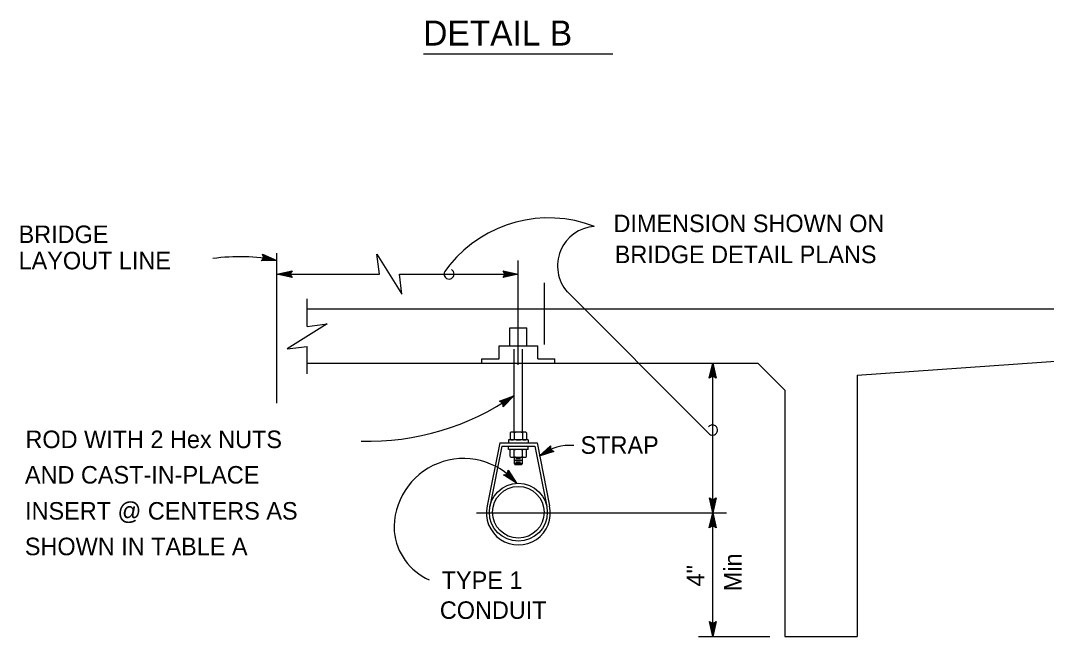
# Model space of a CAD drawing. Extents: x -894 to 866, y -476 to 714.
# Drawn here: x -135 to 274.7, y 79.7 to 325.7 of the extents above; entities that cross this region are included whole.
import ezdxf

# ---------------------------------------------------------------- set-up
doc = ezdxf.new("R2010")
doc.units = 0
for name, color, linetype in [('56 Stage 3 Anno', 7, 'Continuous'), ('57 Undefined', 7, 'Continuous'), ('60 Nongeo Data', 7, 'Continuous')]:
    doc.layers.add(name, color=color, linetype=linetype)

msp = doc.modelspace()

# ---------------------------------------------------------------- linework, layer by layer
at = {"layer": '56 Stage 3 Anno'}
for p, q in [((-38.85, 229.74), (-37.81, 230.89)), ((-32.71, 229.9), (-38.85, 229.74)), ((-38.85, 229.74), (-38.85, 229.74)), ((-34.07, 230.16), (-38.55, 230.05)), ((-37.81, 230.89), (-38.34, 232.36)), ((-38.34, 232.36), (-38.34, 232.36)), ((-38.34, 232.36), (-32.71, 229.9)), ((-35.42, 230.43), (-38.31, 230.36)), ((-38.19, 231.97), (-34.06, 230.16)), ((-38.03, 231.57), (-35.42, 230.43)), ((-36.77, 230.69), (-38.01, 230.66)), ((-37.93, 231.2), (-36.77, 230.69)), ((-32.71, 229.9), (-32.71, 229.9)), ((-32.6, 172.8), (-32.6, 232.8)), ((-32.6, 224.39), (-26.6, 225.72)), ((-31.21, 224.39), (-26.83, 225.36)), ((-26.6, 225.72), (-27.4, 224.39)), ((-26.6, 225.72), (-26.6, 225.72)), ((58.48, 224.39), (57.68, 225.73)), ((57.68, 225.73), (57.68, 225.73)), ((57.68, 225.73), (63.68, 224.39)), ((57.9, 225.37), (62.3, 224.39)), ((-26.6, 223.05), (-32.6, 224.39)), ((-32.6, 224.39), (-32.6, 224.39)), ((-32.6, 224.39), (8.3, 224.39)), ((-26.81, 223.4), (-31.22, 224.39)), ((-29.84, 224.39), (-27.01, 225.01)), ((-27.05, 223.76), (-29.84, 224.39)), ((-28.45, 224.38), (-27.25, 224.65)), ((-27.22, 224.11), (-28.45, 224.38)), ((-27.4, 224.39), (-26.6, 223.05)), ((-26.6, 223.05), (-26.6, 223.05)), ((16.3, 224.39), (63.68, 224.39)), ((63.68, 224.39), (57.68, 223.06)), ((57.68, 223.06), (58.48, 224.39)), ((57.68, 223.06), (57.68, 223.06)), ((62.29, 224.38), (57.92, 223.42)), ((60.92, 224.39), (58.09, 223.76)), ((58.13, 225.01), (60.92, 224.39)), ((58.31, 224.67), (59.54, 224.39)), ((59.54, 224.39), (58.33, 224.12)), ((63.68, 224.39), (63.68, 224.39)), ((74.28, 196.32), (74.28, 220.93)), ((83.36, 217.27), (137.76, 162.85)), ((140.06, 182.87), (141.4, 188.87)), ((141.4, 188.87), (141.4, 188.87)), ((141.4, 188.87), (142.73, 182.87)), ((141.4, 129.02), (141.4, 188.87)), ((140.42, 183.09), (141.4, 187.49)), ((140.78, 183.32), (141.4, 186.11)), ((141.12, 183.5), (141.4, 184.73)), ((141.4, 187.48), (142.37, 183.11)), ((141.4, 186.11), (142.03, 183.28)), ((141.4, 184.73), (141.67, 183.52)), ((141.4, 183.67), (140.06, 182.87)), ((140.06, 182.87), (140.06, 182.87)), ((142.73, 182.87), (141.4, 183.67)), ((142.73, 182.87), (142.73, 182.87)), ((56.22, 173.61), (61.95, 175.85)), ((57.63, 172.95), (56.22, 173.61)), ((56.22, 173.61), (56.22, 173.61)), ((56.6, 173.44), (60.8, 175.08)), ((56.99, 173.27), (59.65, 174.31)), ((57.33, 173.08), (58.51, 173.54)), ((57.71, 171.4), (57.63, 172.95)), ((58.51, 173.54), (57.65, 172.64)), ((59.65, 174.31), (57.66, 172.21)), ((60.79, 175.07), (57.7, 171.83)), ((61.95, 175.85), (57.71, 171.4)), ((61.95, 175.85), (61.95, 175.85)), ((57.71, 171.4), (57.71, 171.4)), ((72.15, 151.66), (76.65, 155.85)), ((76.65, 155.85), (76.63, 154.3)), ((76.65, 155.85), (76.65, 155.85)), ((78, 153.55), (72.15, 151.66)), ((72.15, 151.66), (72.15, 151.66)), ((77.63, 153.75), (73.34, 152.36)), ((73.35, 152.37), (76.63, 155.42)), ((74.53, 153.06), (76.65, 155.03)), ((77.25, 153.94), (74.53, 153.06)), ((75.72, 153.76), (76.63, 154.6)), ((76.92, 154.15), (75.72, 153.76)), ((76.63, 154.3), (78, 153.55)), ((78, 153.55), (78, 153.55)), ((57.9, 144.18), (59.41, 144.56)), ((63.09, 140.9), (57.9, 144.18)), ((57.9, 144.18), (57.9, 144.18)), ((62.11, 141.88), (58.32, 144.27)), ((61.14, 142.85), (58.69, 144.39)), ((60.16, 143.82), (59.11, 144.48)), ((59.41, 144.56), (59.78, 146.08)), ((59.48, 144.88), (60.16, 143.82)), ((59.6, 145.25), (61.14, 142.85)), ((59.69, 145.67), (62.12, 141.87)), ((59.78, 146.08), (59.78, 146.08)), ((59.78, 146.08), (63.09, 140.9)), ((63.09, 140.9), (63.09, 140.9)), ((141.4, 129.02), (140.07, 135.02)), ((140.07, 135.02), (140.07, 135.02)), ((140.07, 135.02), (141.4, 134.22)), ((141.4, 130.41), (140.43, 134.78)), ((141.4, 131.78), (140.78, 134.61)), ((141.4, 133.16), (141.14, 134.37)), ((141.4, 134.22), (142.74, 135.02)), ((142.74, 135.02), (141.4, 129.02)), ((142.39, 134.8), (141.4, 130.4)), ((142.03, 134.57), (141.4, 131.78)), ((141.68, 134.39), (141.4, 133.16)), ((142.74, 135.02), (142.74, 135.02)), ((47.09, 129.02), (146.98, 129.02)), ((140.06, 123.02), (141.4, 129.02)), ((140.42, 123.23), (141.4, 127.64)), ((141.4, 79.67), (141.4, 129.02)), ((141.4, 129.02), (141.4, 129.02)), ((141.4, 129.02), (141.4, 129.02)), ((141.4, 129.02), (142.73, 123.02)), ((141.4, 127.63), (142.37, 123.25)), ((141.4, 123.82), (140.06, 123.02)), ((140.06, 123.02), (140.06, 123.02)), ((140.78, 123.47), (141.4, 126.25)), ((141.12, 123.64), (141.4, 124.87)), ((141.4, 126.25), (142.03, 123.43)), ((141.4, 124.87), (141.67, 123.66)), ((142.73, 123.02), (141.4, 123.82)), ((142.73, 123.02), (142.73, 123.02)), ((141.4, 79.67), (140.07, 85.67)), ((140.07, 85.67), (140.07, 85.67)), ((140.07, 85.67), (141.4, 84.87)), ((141.4, 81.06), (140.43, 85.44)), ((141.4, 82.43), (140.78, 85.26)), ((141.4, 83.82), (141.14, 85.02)), ((141.4, 84.87), (142.74, 85.67)), ((142.74, 85.67), (141.4, 79.67)), ((142.39, 85.46), (141.4, 81.05)), ((142.03, 85.22), (141.4, 82.43)), ((141.68, 85.05), (141.4, 83.82)), ((142.74, 85.67), (142.74, 85.67)), ((135.8, 79.67), (164.26, 79.67)), ((141.4, 79.67), (141.4, 79.67))]:
    msp.add_line(p, q, dxfattribs=at)
for points in [[(-32.6, 228.8), (-32.6, 232.8)], [(8.3, 224.39), (7.3, 232.39), (17.3, 216.39), (16.3, 224.39)], [(63.71, 188.2), (63.71, 229.82)], [(-32.6, 205.8), (-32.6, 225.8)], [(36.36, 228.03), (34.38, 225.44), (34.17, 224.95), (34.11, 224.43), (34.18, 223.91), (34.38, 223.42), (34.7, 223.01), (35.12, 222.69), (35.6, 222.48), (36.13, 222.42), (36.65, 222.49), (37.13, 222.69), (37.55, 223.01), (37.87, 223.43), (38.07, 223.91), (38.14, 224.44), (38.07, 224.96), (37.87, 225.44), (37.55, 225.86), (37.13, 226.18)], [(-32.6, 198.8), (-32.6, 202.8)], [(-32.6, 175.8), (-32.6, 195.8)], [(137.76, 162.85), (140.07, 160.54), (140.52, 160.27), (141.03, 160.14), (141.56, 160.14), (142.07, 160.27), (142.52, 160.54), (142.9, 160.91), (143.16, 161.37), (143.3, 161.87), (143.3, 162.4), (143.16, 162.91), (142.9, 163.37), (142.52, 163.74), (142.07, 164), (141.56, 164.14), (141.03, 164.14), (140.52, 164), (140.07, 163.74), (139.7, 163.37)]]:
    msp.add_lwpolyline(points, dxfattribs=at)
for centre, radius, start, end in [((75.88, 195.97), 50.89, 68.969, 140.9517), ((95.25, 227.69), 15.82, 94.0417, 221.2135), ((-47.59, 153.75), 77.59, 78.9407, 97.905), ((3.71, 259.77), 102.14, 268.4836, 304.7573), ((84.33, 137.32), 18.67, 85.1867, 127.1218), ((41.92, 122.99), 27.75, 40.1703, 182.8818), ((37.78, 123.96), 23.69, 185.7264, 246.1097)]:
    msp.add_arc(centre, radius, start, end, dxfattribs=at)
at = {"layer": '57 Undefined'}
msp.add_line((25.98, 312.34), (101.59, 312.34), dxfattribs=at)
at = {"layer": '60 Nongeo Data'}
for p, q in [((-20.54, 203.52), (-20.54, 214.52)), ((-20.54, 210.47), (285.45, 210.47)), ((60.36, 195.78), (60.36, 202.93)), ((60.36, 202.93), (67.22, 202.93)), ((67.22, 195.78), (67.22, 202.93)), ((-20.54, 184.52), (-20.54, 195.52)), ((56.07, 190.53), (56.07, 195.78)), ((56.07, 195.78), (71.51, 195.78)), ((62.18, 161.12), (62.18, 194.45)), ((65.4, 161.12), (65.4, 194.45)), ((71.51, 190.53), (71.51, 195.78)), ((-20.54, 188.87), (159.46, 188.87)), ((49.2, 188.78), (49.2, 190.53)), ((49.2, 190.53), (56.07, 190.53)), ((71.51, 190.53), (78.37, 190.53)), ((78.37, 188.78), (78.37, 190.51)), ((159.46, 188.87), (170.25, 178.07)), ((199.05, 184.07), (285.45, 190.07)), ((199.05, 184.07), (199.05, 79.67)), ((170.25, 178.07), (170.25, 79.67)), ((60.56, 160.99), (60.56, 158.49)), ((66.21, 161.31), (61.36, 161.31)), ((62.17, 160.99), (62.17, 158.49)), ((65.4, 160.99), (65.4, 158.49)), ((67.02, 160.99), (67.02, 158.49)), ((56.34, 156.95), (51.3, 131.79)), ((56.34, 156.95), (71.25, 156.95)), ((59.86, 158.17), (59.86, 156.95)), ((67.72, 158.17), (59.86, 158.17)), ((67.72, 158.17), (67.72, 156.95)), ((71.25, 156.95), (76.29, 131.79)), ((57.26, 155.67), (52.43, 131.56)), ((57.26, 155.67), (70.32, 155.67)), ((59.86, 154.39), (59.86, 155.67)), ((67.72, 154.39), (59.86, 154.39)), ((60.56, 151.57), (60.56, 154.07)), ((62.17, 151.57), (62.17, 154.07)), ((65.41, 151.57), (65.41, 154.07)), ((67.02, 151.57), (67.02, 154.07)), ((67.72, 154.39), (67.72, 155.67)), ((70.32, 155.67), (75.15, 131.56)), ((61.36, 151.24), (66.21, 151.24)), ((65.32, 149.94), (62.11, 149.94)), ((65.32, 148.72), (62.11, 148.72)), ((62.11, 148.72), (62.56, 148.19)), ((62.12, 151.24), (62.12, 148.72)), ((64.87, 148.19), (62.56, 148.19)), ((64.66, 150.58), (62.77, 150.58)), ((64.66, 149.32), (62.77, 149.32)), ((65.32, 148.72), (64.87, 148.19)), ((65.33, 151.24), (65.33, 148.72)), ((170.25, 79.67), (199.05, 79.67))]:
    msp.add_line(p, q, dxfattribs=at)
msp.add_lwpolyline([(-20.54, 203.52), (-12.54, 204.52), (-28.54, 194.52), (-20.54, 195.52)], dxfattribs=at)
for radius in [11.58, 10.3]:
    msp.add_circle((63.79, 129.29), radius, dxfattribs=at)
for centre, radius, start, end in [((61.36, 160.15), 1.16, 45.9647, 134.0353), ((63.79, 156.92), 4.38, 68.3259, 111.6741), ((66.21, 160.15), 1.16, 45.9647, 134.0353), ((61.36, 159.32), 1.16, 225.9647, 314.0353), ((63.79, 162.56), 4.38, 248.3259, 291.6741), ((66.21, 159.32), 1.16, 225.9647, 314.0353), ((61.36, 153.23), 1.16, 45.9647, 134.0353), ((63.79, 150), 4.38, 68.3259, 111.6741), ((66.21, 153.23), 1.16, 45.9647, 134.0353), ((61.36, 152.41), 1.16, 225.9647, 314.0353), ((63.79, 155.64), 4.38, 248.3259, 291.6741), ((66.21, 152.41), 1.16, 225.9647, 314.0353), ((63.8, 129.04), 12.79, 167.5944, 12.4212)]:
    msp.add_arc(centre, radius, start, end, dxfattribs=at)

# ---------------------------------------------------------------- texts
at = {"layer": '57 Undefined'}
for s, height, p in [('DETAIL B', 10, (25.81, 315.68)), ('DIMENSION SHOWN ON', 7, (101.79, 241.17)), ('BRIDGE', 7, (-135.79, 236.8)), ('BRIDGE DETAIL PLANS', 7, (102.29, 228.78)), ('LAYOUT LINE', 7, (-135.79, 226.3)), ('ROD WITH 2 Hex NUTS', 7, (-133.05, 154.91)), ('STRAP', 7, (88.64, 152.63)), ('AND CAST-IN-PLACE', 7, (-133.25, 140.74)), ('INSERT @ CENTERS AS', 7, (-133.2, 126.35)), ('SHOWN IN TABLE A', 7, (-133.29, 112.13)), ('TYPE 1', 7, (33.17, 98.63)), ('CONDUIT', 7, (32.44, 86.7))]:
    msp.add_text(s, height=height, dxfattribs=at).set_placement(p)
for s, p in [('Min', (152.94, 97.75)), ('4"', (138.07, 99.67))]:
    msp.add_text(s, height=7, rotation=90, dxfattribs=at).set_placement(p)

doc.saveas('drawing.dxf')
